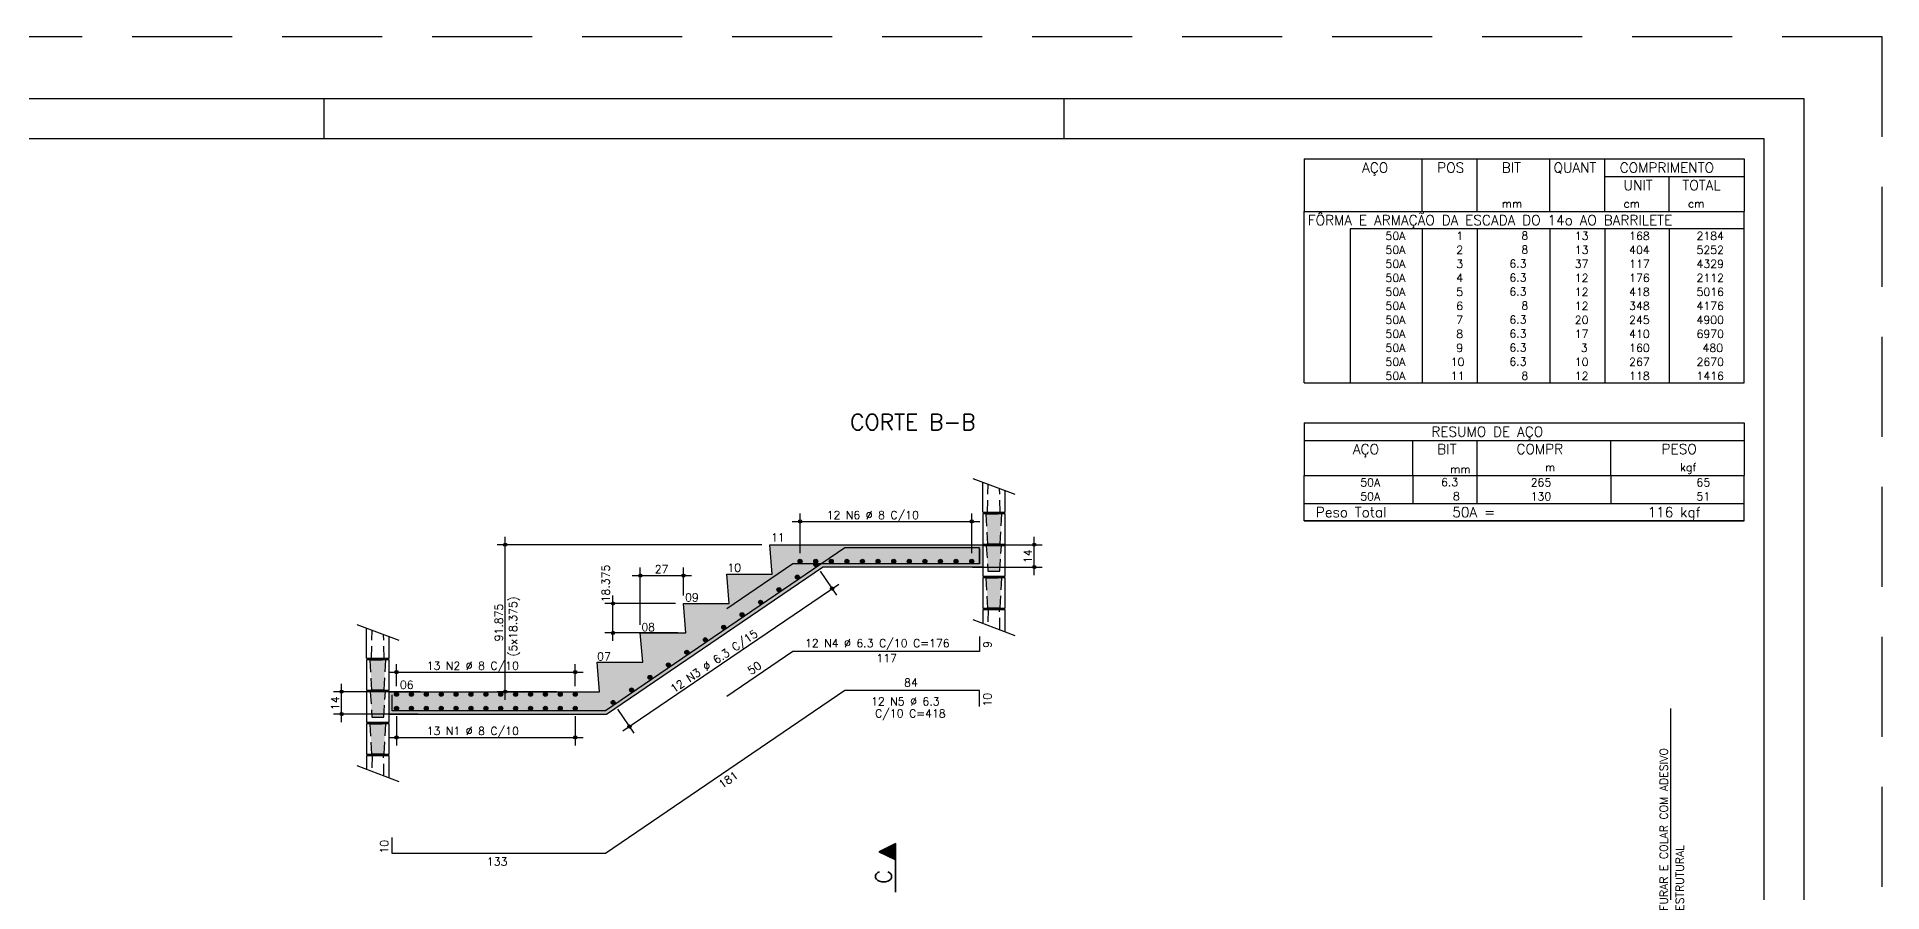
# Model space of a CAD drawing. Extents: x -2.3 to 85.7, y -1.5 to 60.9.
# Drawn here: x 39.58 to 85.7, y 39.57 to 60.95 of the extents above; entities that cross this region are included whole.
import ezdxf

# ---------------------------------------------------------------- set-up
doc = ezdxf.new("R2010")
doc.units = 0
doc.header["$MEASUREMENT"] = 0
doc.linetypes.add('ESTILO_TQS_0001', pattern=[0.45, 0.3, -0.15])
doc.linetypes.add('HIDDEN', pattern=[0.375, 0.25, -0.125])
doc.layers.get('0').update_dxf_attribs({"linetype": 'CONTINUOUS'})
doc.layers.get('Defpoints').update_dxf_attribs({"linetype": 'CONTINUOUS'})
for name, color, linetype in [('ARQ_FOLHA', 7, 'CONTINUOUS'), ('PENA_01', 1, 'CONTINUOUS'), ('PENA_02', 2, 'CONTINUOUS'), ('PENA_03', 3, 'CONTINUOUS'), ('PENA_04', 4, 'CONTINUOUS'), ('PENA_05', 5, 'CONTINUOUS'), ('PENA_10', 253, 'CONTINUOUS'), ('PENA_11', 252, 'CONTINUOUS')]:
    doc.layers.add(name, color=color, linetype=linetype)
doc.styles.get("Standard").update_dxf_attribs({"font": 'ROMANS.SHX'})

# ---------------------------------------------------------------- blocks, each defined once
blk = doc.blocks.new('FOLHA A1 - 841 X 594')
at = {"layer": 'ARQ_FOLHA', "color": 1}
for p, q in [((-370, 584), (-370, 594)), ((-185, 584), (-185, 594))]:
    blk.add_line(p, q, dxfattribs=at)
for points in [[(-841, 0), (0, 0), (0, 594), (-841, 594)], [(-816, 10), (-10, 10), (-10, 584), (-816, 584)]]:
    blk.add_lwpolyline(points, close=True, dxfattribs=at)
at = {"layer": 'Defpoints', "color": 8, "linetype": 'HIDDEN', "ltscale": 100}
blk.add_lwpolyline([(-860.5, 609.5), (-860.5, -15.5), (19.5, -15.5), (19.5, 609.5)], close=True, dxfattribs=at)
blk = doc.blocks.new('*U24')
blk.add_blockref('FOLHA A1 - 841 X 594', (0, 0))

msp = doc.modelspace()

# ---------------------------------------------------------------- linework, layer by layer
at = {"layer": 'PENA_01', "linetype": 'Continuous'}
for p, q in [((58.654, 48.04), (58.654, 49.036)), ((62.944, 48.04), (62.944, 49.036)), ((51.283, 44.38), (51.283, 48.455)), ((58.454, 48.836), (63.144, 48.836)), ((64.51, 47.495), (64.51, 48.455)), ((57.699, 48.255), (51.083, 48.255)), ((62.743, 48.255), (64.71, 48.255)), ((54.659, 46.25), (54.659, 47.683)), ((55.739, 46.985), (55.739, 47.683)), ((59.159, 47.593), (59.568, 46.993)), ((62.966, 47.695), (64.71, 47.695)), ((54.224, 43.598), (59.621, 47.271)), ((54.459, 47.483), (55.939, 47.483)), ((55.539, 46.785), (53.776, 46.785)), ((53.976, 45.85), (53.976, 46.985)), ((55.599, 46.05), (53.776, 46.05)), ((48.565, 44.715), (48.565, 45.269)), ((53.033, 44.715), (53.033, 45.269)), ((47.194, 43.82), (47.194, 44.78)), ((48.365, 45.069), (53.233, 45.069)), ((49.159, 44.58), (46.994, 44.58)), ((52.568, 44.58), (51.083, 44.58)), ((49.11, 44.02), (46.994, 44.02)), ((48.565, 43.965), (48.565, 43.238)), ((53.033, 43.965), (53.033, 43.238)), ((54.093, 44.145), (54.501, 43.545)), ((48.365, 43.438), (53.233, 43.438))]:
    msp.add_line(p, q, dxfattribs=at)
for points in [[(63.219, 49.07), (63.219, 49.82)], [(63.219, 49.07), (63.779, 49.07), (63.779, 49.609)], [(63.779, 49.03), (63.219, 49.03), (63.219, 48.27), (63.779, 48.27), (63.779, 49.03)], [(63.779, 48.23), (63.219, 48.23), (63.219, 47.47), (63.779, 47.47), (63.779, 48.23)], [(63.779, 47.43), (63.219, 47.43), (63.219, 46.67), (63.779, 46.67), (63.779, 47.43)], [(63.779, 46.081), (63.779, 46.63), (63.219, 46.63), (63.219, 46.291)], [(47.819, 45.42), (47.819, 46.17)], [(47.819, 45.42), (48.379, 45.42), (48.379, 45.959)], [(48.379, 45.38), (47.819, 45.38), (47.819, 44.62), (48.379, 44.62), (48.379, 45.38)], [(48.379, 44.58), (47.819, 44.58), (47.819, 43.82), (48.379, 43.82), (48.379, 44.58)], [(48.379, 43.78), (47.819, 43.78), (47.819, 43.02), (48.379, 43.02), (48.379, 43.78)], [(48.379, 42.431), (48.379, 42.98), (47.819, 42.98), (47.819, 42.641)]]:
    msp.add_lwpolyline(points, dxfattribs=at)
at = {"layer": 'PENA_02', "linetype": 'Continuous'}
for p, q in [((71.254, 57.9), (71.254, 56.587)), ((71.254, 57.9), (82.254, 57.9)), ((74.204, 56.587), (74.204, 57.9)), ((75.584, 56.587), (75.584, 57.9)), ((77.394, 56.587), (77.394, 57.9)), ((78.774, 56.587), (78.774, 57.9)), ((82.254, 57.9), (82.254, 56.587)), ((78.774, 57.462), (82.254, 57.462)), ((80.384, 56.587), (80.384, 57.462)), ((71.254, 56.587), (82.254, 56.587)), ((71.254, 56.15), (71.254, 56.587)), ((71.254, 56.587), (82.254, 56.587)), ((82.254, 56.15), (82.254, 56.587)), ((71.254, 55.8), (71.254, 56.15)), ((82.254, 56.15), (72.404, 56.15)), ((72.404, 56.15), (72.404, 55.8)), ((74.204, 56.15), (74.204, 55.8)), ((75.584, 56.15), (75.584, 55.8)), ((77.394, 56.15), (77.394, 55.8)), ((78.774, 56.15), (78.774, 55.8)), ((80.384, 56.15), (80.384, 55.8)), ((82.254, 55.8), (82.254, 56.15)), ((71.254, 55.45), (71.254, 55.8)), ((71.254, 55.1), (71.254, 55.45)), ((72.404, 55.8), (72.404, 55.45)), ((72.404, 55.45), (72.404, 55.1)), ((74.204, 55.8), (74.204, 55.45)), ((74.204, 55.45), (74.204, 55.1)), ((75.584, 55.8), (75.584, 55.45)), ((75.584, 55.45), (75.584, 55.1)), ((77.394, 55.8), (77.394, 55.45)), ((77.394, 55.45), (77.394, 55.1)), ((78.774, 55.8), (78.774, 55.45)), ((78.774, 55.45), (78.774, 55.1)), ((80.384, 55.8), (80.384, 55.45)), ((80.384, 55.45), (80.384, 55.1)), ((82.254, 55.45), (82.254, 55.8)), ((82.254, 55.1), (82.254, 55.45)), ((71.254, 54.75), (71.254, 55.1)), ((72.404, 55.1), (72.404, 54.75)), ((74.204, 55.1), (74.204, 54.75)), ((75.584, 55.1), (75.584, 54.75)), ((77.394, 55.1), (77.394, 54.75)), ((78.774, 55.1), (78.774, 54.75)), ((80.384, 55.1), (80.384, 54.75)), ((82.254, 54.75), (82.254, 55.1)), ((71.254, 54.4), (71.254, 54.75)), ((72.404, 54.75), (72.404, 54.4)), ((74.204, 54.75), (74.204, 54.4)), ((75.584, 54.75), (75.584, 54.4)), ((77.394, 54.75), (77.394, 54.4)), ((78.774, 54.75), (78.774, 54.4)), ((80.384, 54.75), (80.384, 54.4)), ((82.254, 54.4), (82.254, 54.75)), ((71.254, 54.05), (71.254, 54.4)), ((71.254, 53.7), (71.254, 54.05)), ((72.404, 54.4), (72.404, 54.05)), ((72.404, 54.05), (72.404, 53.7)), ((74.204, 54.4), (74.204, 54.05)), ((74.204, 54.05), (74.204, 53.7)), ((75.584, 54.4), (75.584, 54.05)), ((75.584, 54.05), (75.584, 53.7)), ((77.394, 54.4), (77.394, 54.05)), ((77.394, 54.05), (77.394, 53.7)), ((78.774, 54.4), (78.774, 54.05)), ((78.774, 54.05), (78.774, 53.7)), ((80.384, 54.4), (80.384, 54.05)), ((80.384, 54.05), (80.384, 53.7)), ((82.254, 54.05), (82.254, 54.4)), ((82.254, 53.7), (82.254, 54.05)), ((71.254, 53.35), (71.254, 53.7)), ((72.404, 53.7), (72.404, 53.35)), ((74.204, 53.7), (74.204, 53.35)), ((75.584, 53.7), (75.584, 53.35)), ((77.394, 53.7), (77.394, 53.35)), ((78.774, 53.7), (78.774, 53.35)), ((80.384, 53.7), (80.384, 53.35)), ((82.254, 53.35), (82.254, 53.7)), ((71.254, 53), (71.254, 53.35)), ((72.404, 53.35), (72.404, 53)), ((74.204, 53.35), (74.204, 53)), ((75.584, 53.35), (75.584, 53)), ((77.394, 53.35), (77.394, 53)), ((78.774, 53.35), (78.774, 53)), ((80.384, 53.35), (80.384, 53)), ((82.254, 53), (82.254, 53.35)), ((71.254, 52.65), (71.254, 53)), ((71.254, 52.3), (71.254, 52.65)), ((72.404, 53), (72.404, 52.65)), ((72.404, 52.65), (72.404, 52.3)), ((74.204, 53), (74.204, 52.65)), ((74.204, 52.65), (74.204, 52.3)), ((75.584, 53), (75.584, 52.65)), ((75.584, 52.65), (75.584, 52.3)), ((77.394, 53), (77.394, 52.65)), ((77.394, 52.65), (77.394, 52.3)), ((78.774, 53), (78.774, 52.65)), ((78.774, 52.65), (78.774, 52.3)), ((80.384, 53), (80.384, 52.65)), ((80.384, 52.65), (80.384, 52.3)), ((82.254, 52.65), (82.254, 53)), ((82.254, 52.3), (82.254, 52.65)), ((71.254, 52.3), (82.254, 52.3)), ((71.254, 51.3), (71.254, 49.988)), ((71.254, 51.3), (82.254, 51.3)), ((82.254, 51.3), (82.254, 49.988)), ((71.254, 50.863), (82.254, 50.863)), ((73.974, 49.988), (73.974, 50.863)), ((75.584, 49.988), (75.584, 50.863)), ((78.919, 49.988), (78.919, 50.863)), ((62.975, 49.911), (64.022, 49.517)), ((71.254, 49.988), (82.254, 49.988)), ((71.254, 49.638), (71.254, 49.988)), ((73.974, 49.988), (73.974, 49.638)), ((75.584, 49.638), (75.584, 49.988)), ((78.919, 49.988), (78.919, 49.638)), ((82.254, 49.638), (82.254, 49.988)), ((71.254, 49.288), (71.254, 49.638)), ((73.974, 49.638), (73.974, 49.288)), ((75.584, 49.288), (75.584, 49.638)), ((78.919, 49.638), (78.919, 49.288)), ((82.254, 49.288), (82.254, 49.638)), ((71.254, 49.288), (82.254, 49.288)), ((71.254, 48.85), (71.254, 49.288)), ((71.254, 49.288), (82.254, 49.288)), ((82.254, 48.85), (82.254, 49.288)), ((82.254, 48.85), (71.254, 48.85)), ((71.254, 48.85), (82.254, 48.85)), ((47.575, 46.261), (48.622, 45.867)), ((62.975, 46.383), (64.022, 45.989)), ((47.575, 42.733), (48.622, 42.339))]:
    msp.add_line(p, q, dxfattribs=at)
at = {"layer": 'PENA_02', "linetype": 'ESTILO_TQS_0001'}
for points in [[(63.339, 49.07), (63.357, 49.768)], [(63.339, 49.07), (63.659, 49.07), (63.643, 49.66)], [(63.649, 48.27), (63.349, 48.27), (63.309, 49.03), (63.689, 49.03), (63.649, 48.27)], [(63.349, 47.59), (63.649, 47.59), (63.689, 48.23), (63.309, 48.23), (63.349, 47.59)], [(63.649, 46.67), (63.349, 46.67), (63.309, 47.43), (63.689, 47.43), (63.649, 46.67)], [(63.652, 46.128), (63.639, 46.63), (63.359, 46.63), (63.348, 46.243)], [(47.939, 45.42), (47.957, 46.118)], [(47.939, 45.42), (48.259, 45.42), (48.243, 46.01)], [(48.249, 44.62), (47.949, 44.62), (47.909, 45.38), (48.289, 45.38), (48.249, 44.62)], [(47.949, 43.94), (48.249, 43.94), (48.289, 44.58), (47.909, 44.58), (47.949, 43.94)], [(48.249, 43.02), (47.949, 43.02), (47.909, 43.78), (48.289, 43.78), (48.249, 43.02)], [(48.252, 42.478), (48.239, 42.98), (47.959, 42.98), (47.948, 42.593)]]:
    msp.add_lwpolyline(points, dxfattribs=at)
at = {"layer": 'PENA_02', "linetype": 'Continuous'}
for centre, radius in [((58.654, 48.836), 0.0416), ((58.654, 48.836), 0.0208), ((62.944, 48.836), 0.0416), ((62.944, 48.836), 0.0208), ((51.283, 48.255), 0.04), ((51.283, 48.255), 0.02), ((64.51, 48.255), 0.04), ((64.51, 48.255), 0.02), ((54.659, 47.483), 0.04), ((55.739, 47.483), 0.04), ((64.51, 47.695), 0.04), ((64.51, 47.695), 0.02), ((54.659, 47.483), 0.02), ((55.739, 47.483), 0.02), ((59.456, 47.158), 0.0416), ((59.456, 47.158), 0.0208), ((53.976, 46.785), 0.04), ((53.976, 46.785), 0.02), ((53.976, 46.05), 0.04), ((53.976, 46.05), 0.02), ((48.565, 45.069), 0.0416), ((48.565, 45.069), 0.0208), ((53.033, 45.069), 0.0416), ((53.033, 45.069), 0.0208), ((47.194, 44.58), 0.04), ((47.194, 44.58), 0.02), ((51.283, 44.58), 0.04), ((51.283, 44.58), 0.02), ((47.194, 44.02), 0.04), ((47.194, 44.02), 0.02), ((48.565, 43.438), 0.0416), ((48.565, 43.438), 0.0208), ((53.033, 43.438), 0.0416), ((53.033, 43.438), 0.0208), ((54.389, 43.71), 0.0416), ((54.389, 43.71), 0.0208)]:
    msp.add_circle(centre, radius, dxfattribs=at)
at = {"layer": 'PENA_03', "linetype": 'Continuous'}
for p, q in [((57.959, 47.52), (57.899, 48.255)), ((57.899, 48.255), (63.219, 48.255)), ((57.899, 48.255), (57.899, 48.255)), ((62.543, 48.255), (62.543, 48.255)), ((63.219, 48.27), (63.219, 47.695)), ((53.811, 44.02), (59.211, 47.695)), ((56.879, 46.785), (56.819, 47.52)), ((56.819, 47.52), (57.959, 47.52)), ((58.654, 47.84), (58.654, 47.84)), ((59.047, 47.759), (59.047, 47.759)), ((63.219, 47.695), (59.211, 47.695)), ((62.766, 47.695), (62.766, 47.695)), ((62.944, 47.84), (62.944, 47.84)), ((55.799, 46.05), (55.739, 46.785)), ((55.739, 46.785), (56.879, 46.785)), ((55.739, 46.785), (55.739, 46.785)), ((55.739, 46.785), (55.739, 46.785)), ((54.719, 45.315), (54.659, 46.05)), ((54.659, 46.05), (55.799, 46.05)), ((54.659, 46.05), (54.659, 46.05)), ((55.799, 46.05), (55.799, 46.05)), ((53.639, 44.58), (53.579, 45.315)), ((53.579, 45.315), (54.719, 45.315)), ((48.379, 44.58), (53.639, 44.58)), ((48.379, 44.02), (48.379, 44.58)), ((48.565, 44.515), (48.565, 44.515)), ((49.359, 44.58), (49.359, 44.58)), ((52.768, 44.58), (52.768, 44.58)), ((53.033, 44.515), (53.033, 44.515)), ((53.98, 44.311), (53.98, 44.311)), ((48.379, 44.02), (53.811, 44.02)), ((48.565, 44.165), (48.565, 44.165)), ((49.31, 44.02), (49.31, 44.02)), ((53.033, 44.165), (53.033, 44.165))]:
    msp.add_line(p, q, dxfattribs=at)
for points in [[(80.412, 44.157), (80.412, 38.831), (79.86, 38.251), (80.007, 38.453), (79.86, 38.251), (80.054, 38.408)], [(61.04, 40.785), (60.631, 40.58), (61.04, 40.376), (61.04, 40.785)]]:
    msp.add_lwpolyline(points, dxfattribs=at)
for centre in [(58.654, 47.84), (59.044, 47.84), (59.047, 47.759), (59.434, 47.84), (59.824, 47.84), (60.214, 47.84), (60.604, 47.84), (60.994, 47.84), (61.384, 47.84), (61.774, 47.84), (62.164, 47.84), (62.554, 47.84), (62.944, 47.84), (58.126, 47.132), (58.586, 47.445), (57.665, 46.818), (56.744, 46.192), (57.204, 46.505), (56.283, 45.878), (55.362, 45.251), (55.823, 45.565), (54.901, 44.938), (48.565, 44.515), (48.937, 44.515), (49.309, 44.515), (49.682, 44.515), (50.054, 44.515), (50.426, 44.515), (50.799, 44.515), (51.171, 44.515), (51.543, 44.515), (51.916, 44.515), (52.288, 44.515), (52.66, 44.515), (53.033, 44.515), (53.98, 44.311), (54.441, 44.624), (48.565, 44.165), (48.937, 44.165), (49.309, 44.165), (49.682, 44.165), (50.054, 44.165), (50.426, 44.165), (50.799, 44.165), (51.171, 44.165), (51.543, 44.165), (51.916, 44.165), (52.288, 44.165), (52.66, 44.165), (53.033, 44.165)]:
    msp.add_circle(centre, 0.05, dxfattribs=at)
for points in [[(58.704, 47.84), (58.629, 47.884), (58.607, 47.857)], [(58.704, 47.84), (58.607, 47.857), (58.607, 47.823)], [(58.704, 47.84), (58.607, 47.823), (58.629, 47.797)], [(58.704, 47.84), (58.662, 47.89), (58.629, 47.884)], [(58.704, 47.84), (58.629, 47.797), (58.662, 47.791)], [(58.704, 47.84), (58.692, 47.872), (58.662, 47.89)], [(58.704, 47.84), (58.662, 47.791), (58.692, 47.808)], [(58.704, 47.84), (58.692, 47.808), (58.704, 47.84)], [(59.094, 47.84), (59.019, 47.884), (58.997, 47.857)], [(59.094, 47.84), (58.997, 47.857), (58.997, 47.823)], [(59.094, 47.84), (58.997, 47.823), (59.019, 47.797)], [(59.097, 47.759), (59.022, 47.802), (59, 47.776)], [(59.097, 47.759), (59, 47.776), (59, 47.742)], [(59.097, 47.759), (59, 47.742), (59.022, 47.716)], [(59.094, 47.84), (59.052, 47.89), (59.019, 47.884)], [(59.094, 47.84), (59.019, 47.797), (59.052, 47.791)], [(59.097, 47.759), (59.055, 47.808), (59.022, 47.802)], [(59.097, 47.759), (59.022, 47.716), (59.055, 47.71)], [(59.094, 47.84), (59.082, 47.872), (59.052, 47.89)], [(59.094, 47.84), (59.052, 47.791), (59.082, 47.808)], [(59.097, 47.759), (59.085, 47.791), (59.055, 47.808)], [(59.097, 47.759), (59.055, 47.71), (59.085, 47.727)], [(59.094, 47.84), (59.082, 47.808), (59.094, 47.84)], [(59.097, 47.759), (59.085, 47.727), (59.097, 47.759)], [(59.484, 47.84), (59.409, 47.884), (59.387, 47.857)], [(59.484, 47.84), (59.387, 47.857), (59.387, 47.823)], [(59.484, 47.84), (59.387, 47.823), (59.409, 47.797)], [(59.484, 47.84), (59.442, 47.89), (59.409, 47.884)], [(59.484, 47.84), (59.409, 47.797), (59.442, 47.791)], [(59.484, 47.84), (59.472, 47.872), (59.442, 47.89)], [(59.484, 47.84), (59.442, 47.791), (59.472, 47.808)], [(59.484, 47.84), (59.472, 47.808), (59.484, 47.84)], [(59.874, 47.84), (59.799, 47.884), (59.777, 47.857)], [(59.874, 47.84), (59.777, 47.857), (59.777, 47.823)], [(59.874, 47.84), (59.777, 47.823), (59.799, 47.797)], [(59.874, 47.84), (59.832, 47.89), (59.799, 47.884)], [(59.874, 47.84), (59.799, 47.797), (59.832, 47.791)], [(59.874, 47.84), (59.862, 47.872), (59.832, 47.89)], [(59.874, 47.84), (59.832, 47.791), (59.862, 47.808)], [(59.874, 47.84), (59.862, 47.808), (59.874, 47.84)], [(60.264, 47.84), (60.189, 47.884), (60.167, 47.857)], [(60.264, 47.84), (60.167, 47.857), (60.167, 47.823)], [(60.264, 47.84), (60.167, 47.823), (60.189, 47.797)], [(60.264, 47.84), (60.222, 47.89), (60.189, 47.884)], [(60.264, 47.84), (60.189, 47.797), (60.222, 47.791)], [(60.264, 47.84), (60.252, 47.872), (60.222, 47.89)], [(60.264, 47.84), (60.222, 47.791), (60.252, 47.808)], [(60.264, 47.84), (60.252, 47.808), (60.264, 47.84)], [(60.654, 47.84), (60.579, 47.884), (60.557, 47.857)], [(60.654, 47.84), (60.557, 47.857), (60.557, 47.823)], [(60.654, 47.84), (60.557, 47.823), (60.579, 47.797)], [(60.654, 47.84), (60.612, 47.89), (60.579, 47.884)], [(60.654, 47.84), (60.579, 47.797), (60.612, 47.791)], [(60.654, 47.84), (60.642, 47.872), (60.612, 47.89)], [(60.654, 47.84), (60.612, 47.791), (60.642, 47.808)], [(60.654, 47.84), (60.642, 47.808), (60.654, 47.84)], [(61.044, 47.84), (60.969, 47.884), (60.947, 47.857)], [(61.044, 47.84), (60.947, 47.857), (60.947, 47.823)], [(61.044, 47.84), (60.947, 47.823), (60.969, 47.797)], [(61.044, 47.84), (61.002, 47.89), (60.969, 47.884)], [(61.044, 47.84), (60.969, 47.797), (61.002, 47.791)], [(61.044, 47.84), (61.032, 47.872), (61.002, 47.89)], [(61.044, 47.84), (61.002, 47.791), (61.032, 47.808)], [(61.044, 47.84), (61.032, 47.808), (61.044, 47.84)], [(61.434, 47.84), (61.359, 47.884), (61.337, 47.857)], [(61.434, 47.84), (61.337, 47.857), (61.337, 47.823)], [(61.434, 47.84), (61.337, 47.823), (61.359, 47.797)], [(61.434, 47.84), (61.392, 47.89), (61.359, 47.884)], [(61.434, 47.84), (61.359, 47.797), (61.392, 47.791)], [(61.434, 47.84), (61.422, 47.872), (61.392, 47.89)], [(61.434, 47.84), (61.392, 47.791), (61.422, 47.808)], [(61.434, 47.84), (61.422, 47.808), (61.434, 47.84)], [(61.824, 47.84), (61.749, 47.884), (61.727, 47.857)], [(61.824, 47.84), (61.727, 47.857), (61.727, 47.823)], [(61.824, 47.84), (61.727, 47.823), (61.749, 47.797)], [(61.824, 47.84), (61.782, 47.89), (61.749, 47.884)], [(61.824, 47.84), (61.749, 47.797), (61.782, 47.791)], [(61.824, 47.84), (61.812, 47.872), (61.782, 47.89)], [(61.824, 47.84), (61.782, 47.791), (61.812, 47.808)], [(61.824, 47.84), (61.812, 47.808), (61.824, 47.84)], [(62.214, 47.84), (62.139, 47.884), (62.117, 47.857)], [(62.214, 47.84), (62.117, 47.857), (62.117, 47.823)], [(62.214, 47.84), (62.117, 47.823), (62.139, 47.797)], [(62.214, 47.84), (62.172, 47.89), (62.139, 47.884)], [(62.214, 47.84), (62.139, 47.797), (62.172, 47.791)], [(62.214, 47.84), (62.202, 47.872), (62.172, 47.89)], [(62.214, 47.84), (62.172, 47.791), (62.202, 47.808)], [(62.214, 47.84), (62.202, 47.808), (62.214, 47.84)], [(62.604, 47.84), (62.529, 47.884), (62.507, 47.857)], [(62.604, 47.84), (62.507, 47.857), (62.507, 47.823)], [(62.604, 47.84), (62.507, 47.823), (62.529, 47.797)], [(62.604, 47.84), (62.562, 47.89), (62.529, 47.884)], [(62.604, 47.84), (62.529, 47.797), (62.562, 47.791)], [(62.604, 47.84), (62.592, 47.872), (62.562, 47.89)], [(62.604, 47.84), (62.562, 47.791), (62.592, 47.808)], [(62.604, 47.84), (62.592, 47.808), (62.604, 47.84)], [(62.994, 47.84), (62.919, 47.884), (62.897, 47.857)], [(62.994, 47.84), (62.897, 47.857), (62.897, 47.823)], [(62.994, 47.84), (62.897, 47.823), (62.919, 47.797)], [(62.994, 47.84), (62.952, 47.89), (62.919, 47.884)], [(62.994, 47.84), (62.919, 47.797), (62.952, 47.791)], [(62.994, 47.84), (62.982, 47.872), (62.952, 47.89)], [(62.994, 47.84), (62.952, 47.791), (62.982, 47.808)], [(62.994, 47.84), (62.982, 47.808), (62.994, 47.84)], [(58.176, 47.132), (58.101, 47.175), (58.079, 47.149)], [(58.176, 47.132), (58.079, 47.149), (58.079, 47.115)], [(58.176, 47.132), (58.079, 47.115), (58.101, 47.089)], [(58.176, 47.132), (58.134, 47.181), (58.101, 47.175)], [(58.176, 47.132), (58.101, 47.089), (58.134, 47.083)], [(58.176, 47.132), (58.164, 47.164), (58.134, 47.181)], [(58.176, 47.132), (58.134, 47.083), (58.164, 47.1)], [(58.176, 47.132), (58.164, 47.1), (58.176, 47.132)], [(58.636, 47.445), (58.561, 47.489), (58.539, 47.462)], [(58.636, 47.445), (58.539, 47.462), (58.539, 47.428)], [(58.636, 47.445), (58.539, 47.428), (58.561, 47.402)], [(58.636, 47.445), (58.595, 47.495), (58.561, 47.489)], [(58.636, 47.445), (58.561, 47.402), (58.595, 47.396)], [(58.636, 47.445), (58.625, 47.478), (58.595, 47.495)], [(58.636, 47.445), (58.595, 47.396), (58.625, 47.413)], [(58.636, 47.445), (58.625, 47.413), (58.636, 47.445)], [(57.715, 46.818), (57.64, 46.862), (57.618, 46.836)], [(57.715, 46.818), (57.618, 46.836), (57.618, 46.801)], [(57.715, 46.818), (57.618, 46.801), (57.64, 46.775)], [(57.715, 46.818), (57.674, 46.868), (57.64, 46.862)], [(57.715, 46.818), (57.64, 46.775), (57.674, 46.769)], [(57.715, 46.818), (57.703, 46.851), (57.674, 46.868)], [(57.715, 46.818), (57.674, 46.769), (57.703, 46.786)], [(57.715, 46.818), (57.703, 46.786), (57.715, 46.818)], [(56.794, 46.192), (56.719, 46.235), (56.697, 46.209)], [(56.794, 46.192), (56.697, 46.209), (56.697, 46.174)], [(56.794, 46.192), (56.697, 46.174), (56.719, 46.148)], [(56.794, 46.192), (56.753, 46.241), (56.719, 46.235)], [(56.794, 46.192), (56.719, 46.148), (56.753, 46.142)], [(56.794, 46.192), (56.782, 46.224), (56.753, 46.241)], [(56.794, 46.192), (56.753, 46.142), (56.782, 46.159)], [(56.794, 46.192), (56.782, 46.159), (56.794, 46.192)], [(57.254, 46.505), (57.179, 46.548), (57.157, 46.522)], [(57.254, 46.505), (57.157, 46.522), (57.157, 46.488)], [(57.254, 46.505), (57.157, 46.488), (57.179, 46.462)], [(57.254, 46.505), (57.213, 46.554), (57.179, 46.548)], [(57.254, 46.505), (57.179, 46.462), (57.213, 46.456)], [(57.254, 46.505), (57.243, 46.537), (57.213, 46.554)], [(57.254, 46.505), (57.213, 46.456), (57.243, 46.473)], [(57.254, 46.505), (57.243, 46.473), (57.254, 46.505)], [(56.333, 45.878), (56.258, 45.921), (56.236, 45.895)], [(56.333, 45.878), (56.236, 45.895), (56.236, 45.861)], [(56.333, 45.878), (56.236, 45.861), (56.258, 45.835)], [(56.333, 45.878), (56.292, 45.927), (56.258, 45.921)], [(56.333, 45.878), (56.258, 45.835), (56.292, 45.829)], [(56.333, 45.878), (56.322, 45.91), (56.292, 45.927)], [(56.333, 45.878), (56.292, 45.829), (56.322, 45.846)], [(56.333, 45.878), (56.322, 45.846), (56.333, 45.878)], [(55.412, 45.251), (55.337, 45.294), (55.315, 45.268)], [(55.412, 45.251), (55.315, 45.268), (55.315, 45.234)], [(55.412, 45.251), (55.315, 45.234), (55.337, 45.208)], [(55.412, 45.251), (55.371, 45.3), (55.337, 45.294)], [(55.412, 45.251), (55.337, 45.208), (55.371, 45.202)], [(55.412, 45.251), (55.4, 45.283), (55.371, 45.3)], [(55.412, 45.251), (55.371, 45.202), (55.4, 45.219)], [(55.412, 45.251), (55.4, 45.219), (55.412, 45.251)], [(55.873, 45.565), (55.798, 45.608), (55.776, 45.582)], [(55.873, 45.565), (55.776, 45.582), (55.776, 45.548)], [(55.873, 45.565), (55.776, 45.548), (55.798, 45.521)], [(55.873, 45.565), (55.831, 45.614), (55.798, 45.608)], [(55.873, 45.565), (55.798, 45.521), (55.831, 45.515)], [(55.873, 45.565), (55.861, 45.597), (55.831, 45.614)], [(55.873, 45.565), (55.831, 45.515), (55.861, 45.532)], [(55.873, 45.565), (55.861, 45.532), (55.873, 45.565)], [(54.951, 44.938), (54.876, 44.981), (54.854, 44.955)], [(54.951, 44.938), (54.854, 44.955), (54.854, 44.921)], [(54.951, 44.938), (54.854, 44.921), (54.876, 44.894)], [(54.951, 44.938), (54.91, 44.987), (54.876, 44.981)], [(54.951, 44.938), (54.876, 44.894), (54.91, 44.888)], [(54.951, 44.938), (54.94, 44.97), (54.91, 44.987)], [(54.951, 44.938), (54.91, 44.888), (54.94, 44.906)], [(54.951, 44.938), (54.94, 44.906), (54.951, 44.938)], [(48.615, 44.515), (48.54, 44.559), (48.518, 44.532)], [(48.615, 44.515), (48.518, 44.532), (48.518, 44.498)], [(48.615, 44.515), (48.518, 44.498), (48.54, 44.472)], [(48.615, 44.515), (48.574, 44.565), (48.54, 44.559)], [(48.615, 44.515), (48.54, 44.472), (48.574, 44.466)], [(48.615, 44.515), (48.603, 44.547), (48.574, 44.565)], [(48.615, 44.515), (48.574, 44.466), (48.603, 44.483)], [(48.615, 44.515), (48.603, 44.483), (48.615, 44.515)], [(48.987, 44.515), (48.912, 44.559), (48.89, 44.532)], [(48.987, 44.515), (48.89, 44.532), (48.89, 44.498)], [(48.987, 44.515), (48.89, 44.498), (48.912, 44.472)], [(48.987, 44.515), (48.946, 44.565), (48.912, 44.559)], [(48.987, 44.515), (48.912, 44.472), (48.946, 44.466)], [(48.987, 44.515), (48.975, 44.547), (48.946, 44.565)], [(48.987, 44.515), (48.946, 44.466), (48.975, 44.483)], [(48.987, 44.515), (48.975, 44.483), (48.987, 44.515)], [(49.359, 44.515), (49.284, 44.559), (49.262, 44.532)], [(49.359, 44.515), (49.262, 44.532), (49.262, 44.498)], [(49.359, 44.515), (49.262, 44.498), (49.284, 44.472)], [(49.359, 44.515), (49.318, 44.565), (49.284, 44.559)], [(49.359, 44.515), (49.284, 44.472), (49.318, 44.466)], [(49.359, 44.515), (49.348, 44.547), (49.318, 44.565)], [(49.359, 44.515), (49.318, 44.466), (49.348, 44.483)], [(49.359, 44.515), (49.348, 44.483), (49.359, 44.515)], [(49.732, 44.515), (49.657, 44.559), (49.635, 44.532)], [(49.732, 44.515), (49.635, 44.532), (49.635, 44.498)], [(49.732, 44.515), (49.635, 44.498), (49.657, 44.472)], [(49.732, 44.515), (49.69, 44.565), (49.657, 44.559)], [(49.732, 44.515), (49.657, 44.472), (49.69, 44.466)], [(49.732, 44.515), (49.72, 44.547), (49.69, 44.565)], [(49.732, 44.515), (49.69, 44.466), (49.72, 44.483)], [(49.732, 44.515), (49.72, 44.483), (49.732, 44.515)], [(50.104, 44.515), (50.029, 44.559), (50.007, 44.532)], [(50.104, 44.515), (50.007, 44.532), (50.007, 44.498)], [(50.104, 44.515), (50.007, 44.498), (50.029, 44.472)], [(50.104, 44.515), (50.063, 44.565), (50.029, 44.559)], [(50.104, 44.515), (50.029, 44.472), (50.063, 44.466)], [(50.104, 44.515), (50.092, 44.547), (50.063, 44.565)], [(50.104, 44.515), (50.063, 44.466), (50.092, 44.483)], [(50.104, 44.515), (50.092, 44.483), (50.104, 44.515)], [(50.476, 44.515), (50.401, 44.559), (50.379, 44.532)], [(50.476, 44.515), (50.379, 44.532), (50.379, 44.498)], [(50.476, 44.515), (50.379, 44.498), (50.401, 44.472)], [(50.476, 44.515), (50.435, 44.565), (50.401, 44.559)], [(50.476, 44.515), (50.401, 44.472), (50.435, 44.466)], [(50.476, 44.515), (50.465, 44.547), (50.435, 44.565)], [(50.476, 44.515), (50.435, 44.466), (50.465, 44.483)], [(50.476, 44.515), (50.465, 44.483), (50.476, 44.515)], [(50.849, 44.515), (50.774, 44.559), (50.752, 44.532)], [(50.849, 44.515), (50.752, 44.532), (50.752, 44.498)], [(50.849, 44.515), (50.752, 44.498), (50.774, 44.472)], [(50.849, 44.515), (50.807, 44.565), (50.774, 44.559)], [(50.849, 44.515), (50.774, 44.472), (50.807, 44.466)], [(50.849, 44.515), (50.837, 44.547), (50.807, 44.565)], [(50.849, 44.515), (50.807, 44.466), (50.837, 44.483)], [(50.849, 44.515), (50.837, 44.483), (50.849, 44.515)], [(51.221, 44.515), (51.146, 44.559), (51.124, 44.532)], [(51.221, 44.515), (51.124, 44.532), (51.124, 44.498)], [(51.221, 44.515), (51.124, 44.498), (51.146, 44.472)], [(51.221, 44.515), (51.18, 44.565), (51.146, 44.559)], [(51.221, 44.515), (51.146, 44.472), (51.18, 44.466)], [(51.221, 44.515), (51.209, 44.547), (51.18, 44.565)], [(51.221, 44.515), (51.18, 44.466), (51.209, 44.483)], [(51.221, 44.515), (51.209, 44.483), (51.221, 44.515)], [(51.593, 44.515), (51.518, 44.559), (51.496, 44.532)], [(51.593, 44.515), (51.496, 44.532), (51.496, 44.498)], [(51.593, 44.515), (51.496, 44.498), (51.518, 44.472)], [(51.593, 44.515), (51.552, 44.565), (51.518, 44.559)], [(51.593, 44.515), (51.518, 44.472), (51.552, 44.466)], [(51.593, 44.515), (51.582, 44.547), (51.552, 44.565)], [(51.593, 44.515), (51.552, 44.466), (51.582, 44.483)], [(51.593, 44.515), (51.582, 44.483), (51.593, 44.515)], [(51.966, 44.515), (51.891, 44.559), (51.869, 44.532)], [(51.966, 44.515), (51.869, 44.532), (51.869, 44.498)], [(51.966, 44.515), (51.869, 44.498), (51.891, 44.472)], [(51.966, 44.515), (51.924, 44.565), (51.891, 44.559)], [(51.966, 44.515), (51.891, 44.472), (51.924, 44.466)], [(51.966, 44.515), (51.954, 44.547), (51.924, 44.565)], [(51.966, 44.515), (51.924, 44.466), (51.954, 44.483)], [(51.966, 44.515), (51.954, 44.483), (51.966, 44.515)], [(52.338, 44.515), (52.263, 44.559), (52.241, 44.532)], [(52.338, 44.515), (52.241, 44.532), (52.241, 44.498)], [(52.338, 44.515), (52.241, 44.498), (52.263, 44.472)], [(52.338, 44.515), (52.297, 44.565), (52.263, 44.559)], [(52.338, 44.515), (52.263, 44.472), (52.297, 44.466)], [(52.338, 44.515), (52.326, 44.547), (52.297, 44.565)], [(52.338, 44.515), (52.297, 44.466), (52.326, 44.483)], [(52.338, 44.515), (52.326, 44.483), (52.338, 44.515)], [(52.71, 44.515), (52.635, 44.559), (52.613, 44.532)], [(52.71, 44.515), (52.613, 44.532), (52.613, 44.498)], [(52.71, 44.515), (52.613, 44.498), (52.635, 44.472)], [(52.71, 44.515), (52.669, 44.565), (52.635, 44.559)], [(52.71, 44.515), (52.635, 44.472), (52.669, 44.466)], [(52.71, 44.515), (52.699, 44.547), (52.669, 44.565)], [(52.71, 44.515), (52.669, 44.466), (52.699, 44.483)], [(52.71, 44.515), (52.699, 44.483), (52.71, 44.515)], [(53.083, 44.515), (53.008, 44.559), (52.986, 44.532)], [(53.083, 44.515), (52.986, 44.532), (52.986, 44.498)], [(53.083, 44.515), (52.986, 44.498), (53.008, 44.472)], [(53.083, 44.515), (53.041, 44.565), (53.008, 44.559)], [(53.083, 44.515), (53.008, 44.472), (53.041, 44.466)], [(53.083, 44.515), (53.071, 44.547), (53.041, 44.565)], [(53.083, 44.515), (53.041, 44.466), (53.071, 44.483)], [(53.083, 44.515), (53.071, 44.483), (53.083, 44.515)], [(54.03, 44.311), (53.955, 44.354), (53.933, 44.328)], [(54.03, 44.311), (53.933, 44.328), (53.933, 44.294)], [(54.03, 44.311), (53.933, 44.294), (53.955, 44.267)], [(54.03, 44.311), (53.989, 44.36), (53.955, 44.354)], [(54.03, 44.311), (53.955, 44.267), (53.989, 44.262)], [(54.03, 44.311), (54.019, 44.343), (53.989, 44.36)], [(54.03, 44.311), (53.989, 44.262), (54.019, 44.279)], [(54.03, 44.311), (54.019, 44.279), (54.03, 44.311)], [(54.491, 44.624), (54.416, 44.668), (54.394, 44.641)], [(54.491, 44.624), (54.394, 44.641), (54.394, 44.607)], [(54.491, 44.624), (54.394, 44.607), (54.416, 44.581)], [(54.491, 44.624), (54.45, 44.673), (54.416, 44.668)], [(54.491, 44.624), (54.416, 44.581), (54.45, 44.575)], [(54.491, 44.624), (54.479, 44.656), (54.45, 44.673)], [(54.491, 44.624), (54.45, 44.575), (54.479, 44.592)], [(54.491, 44.624), (54.479, 44.592), (54.491, 44.624)], [(48.615, 44.165), (48.54, 44.209), (48.518, 44.182)], [(48.615, 44.165), (48.518, 44.182), (48.518, 44.148)], [(48.615, 44.165), (48.518, 44.148), (48.54, 44.122)], [(48.615, 44.165), (48.574, 44.215), (48.54, 44.209)], [(48.615, 44.165), (48.54, 44.122), (48.574, 44.116)], [(48.615, 44.165), (48.603, 44.197), (48.574, 44.215)], [(48.615, 44.165), (48.574, 44.116), (48.603, 44.133)], [(48.615, 44.165), (48.603, 44.133), (48.615, 44.165)], [(48.987, 44.165), (48.912, 44.209), (48.89, 44.182)], [(48.987, 44.165), (48.89, 44.182), (48.89, 44.148)], [(48.987, 44.165), (48.89, 44.148), (48.912, 44.122)], [(48.987, 44.165), (48.946, 44.215), (48.912, 44.209)], [(48.987, 44.165), (48.912, 44.122), (48.946, 44.116)], [(48.987, 44.165), (48.975, 44.197), (48.946, 44.215)], [(48.987, 44.165), (48.946, 44.116), (48.975, 44.133)], [(48.987, 44.165), (48.975, 44.133), (48.987, 44.165)], [(49.359, 44.165), (49.284, 44.209), (49.262, 44.182)], [(49.359, 44.165), (49.262, 44.182), (49.262, 44.148)], [(49.359, 44.165), (49.262, 44.148), (49.284, 44.122)], [(49.359, 44.165), (49.318, 44.215), (49.284, 44.209)], [(49.359, 44.165), (49.284, 44.122), (49.318, 44.116)], [(49.359, 44.165), (49.348, 44.197), (49.318, 44.215)], [(49.359, 44.165), (49.318, 44.116), (49.348, 44.133)], [(49.359, 44.165), (49.348, 44.133), (49.359, 44.165)], [(49.732, 44.165), (49.657, 44.209), (49.635, 44.182)], [(49.732, 44.165), (49.635, 44.182), (49.635, 44.148)], [(49.732, 44.165), (49.635, 44.148), (49.657, 44.122)], [(49.732, 44.165), (49.69, 44.215), (49.657, 44.209)], [(49.732, 44.165), (49.657, 44.122), (49.69, 44.116)], [(49.732, 44.165), (49.72, 44.197), (49.69, 44.215)], [(49.732, 44.165), (49.69, 44.116), (49.72, 44.133)], [(49.732, 44.165), (49.72, 44.133), (49.732, 44.165)], [(50.104, 44.165), (50.029, 44.209), (50.007, 44.182)], [(50.104, 44.165), (50.007, 44.182), (50.007, 44.148)], [(50.104, 44.165), (50.007, 44.148), (50.029, 44.122)], [(50.104, 44.165), (50.063, 44.215), (50.029, 44.209)], [(50.104, 44.165), (50.029, 44.122), (50.063, 44.116)], [(50.104, 44.165), (50.092, 44.197), (50.063, 44.215)], [(50.104, 44.165), (50.063, 44.116), (50.092, 44.133)], [(50.104, 44.165), (50.092, 44.133), (50.104, 44.165)], [(50.476, 44.165), (50.401, 44.209), (50.379, 44.182)], [(50.476, 44.165), (50.379, 44.182), (50.379, 44.148)], [(50.476, 44.165), (50.379, 44.148), (50.401, 44.122)], [(50.476, 44.165), (50.435, 44.215), (50.401, 44.209)], [(50.476, 44.165), (50.401, 44.122), (50.435, 44.116)], [(50.476, 44.165), (50.465, 44.197), (50.435, 44.215)], [(50.476, 44.165), (50.435, 44.116), (50.465, 44.133)], [(50.476, 44.165), (50.465, 44.133), (50.476, 44.165)], [(50.849, 44.165), (50.774, 44.209), (50.752, 44.182)], [(50.849, 44.165), (50.752, 44.182), (50.752, 44.148)], [(50.849, 44.165), (50.752, 44.148), (50.774, 44.122)], [(50.849, 44.165), (50.807, 44.215), (50.774, 44.209)], [(50.849, 44.165), (50.774, 44.122), (50.807, 44.116)], [(50.849, 44.165), (50.837, 44.197), (50.807, 44.215)], [(50.849, 44.165), (50.807, 44.116), (50.837, 44.133)], [(50.849, 44.165), (50.837, 44.133), (50.849, 44.165)], [(51.221, 44.165), (51.146, 44.209), (51.124, 44.182)], [(51.221, 44.165), (51.124, 44.182), (51.124, 44.148)], [(51.221, 44.165), (51.124, 44.148), (51.146, 44.122)], [(51.221, 44.165), (51.18, 44.215), (51.146, 44.209)], [(51.221, 44.165), (51.146, 44.122), (51.18, 44.116)], [(51.221, 44.165), (51.209, 44.197), (51.18, 44.215)], [(51.221, 44.165), (51.18, 44.116), (51.209, 44.133)], [(51.221, 44.165), (51.209, 44.133), (51.221, 44.165)], [(51.593, 44.165), (51.518, 44.209), (51.496, 44.182)], [(51.593, 44.165), (51.496, 44.182), (51.496, 44.148)], [(51.593, 44.165), (51.496, 44.148), (51.518, 44.122)], [(51.593, 44.165), (51.552, 44.215), (51.518, 44.209)], [(51.593, 44.165), (51.518, 44.122), (51.552, 44.116)], [(51.593, 44.165), (51.582, 44.197), (51.552, 44.215)], [(51.593, 44.165), (51.552, 44.116), (51.582, 44.133)], [(51.593, 44.165), (51.582, 44.133), (51.593, 44.165)], [(51.966, 44.165), (51.891, 44.209), (51.869, 44.182)], [(51.966, 44.165), (51.869, 44.182), (51.869, 44.148)], [(51.966, 44.165), (51.869, 44.148), (51.891, 44.122)], [(51.966, 44.165), (51.924, 44.215), (51.891, 44.209)], [(51.966, 44.165), (51.891, 44.122), (51.924, 44.116)], [(51.966, 44.165), (51.954, 44.197), (51.924, 44.215)], [(51.966, 44.165), (51.924, 44.116), (51.954, 44.133)], [(51.966, 44.165), (51.954, 44.133), (51.966, 44.165)], [(52.338, 44.165), (52.263, 44.209), (52.241, 44.182)], [(52.338, 44.165), (52.241, 44.182), (52.241, 44.148)], [(52.338, 44.165), (52.241, 44.148), (52.263, 44.122)], [(52.338, 44.165), (52.297, 44.215), (52.263, 44.209)], [(52.338, 44.165), (52.263, 44.122), (52.297, 44.116)], [(52.338, 44.165), (52.326, 44.197), (52.297, 44.215)], [(52.338, 44.165), (52.297, 44.116), (52.326, 44.133)], [(52.338, 44.165), (52.326, 44.133), (52.338, 44.165)], [(52.71, 44.165), (52.635, 44.209), (52.613, 44.182)], [(52.71, 44.165), (52.613, 44.182), (52.613, 44.148)], [(52.71, 44.165), (52.613, 44.148), (52.635, 44.122)], [(52.71, 44.165), (52.669, 44.215), (52.635, 44.209)], [(52.71, 44.165), (52.635, 44.122), (52.669, 44.116)], [(52.71, 44.165), (52.699, 44.197), (52.669, 44.215)], [(52.71, 44.165), (52.669, 44.116), (52.699, 44.133)], [(52.71, 44.165), (52.699, 44.133), (52.71, 44.165)], [(53.083, 44.165), (53.008, 44.209), (52.986, 44.182)], [(53.083, 44.165), (52.986, 44.182), (52.986, 44.148)], [(53.083, 44.165), (52.986, 44.148), (53.008, 44.122)], [(53.083, 44.165), (53.041, 44.215), (53.008, 44.209)], [(53.083, 44.165), (53.008, 44.122), (53.041, 44.116)], [(53.083, 44.165), (53.071, 44.197), (53.041, 44.215)], [(53.083, 44.165), (53.041, 44.116), (53.071, 44.133)], [(53.083, 44.165), (53.071, 44.133), (53.083, 44.165)]]:
    msp.add_solid(points, dxfattribs=at)
at = {"layer": 'PENA_04', "linetype": 'Continuous'}
for p, q in [((59.774, 48.175), (53.787, 44.1)), ((63.139, 48.175), (59.774, 48.175)), ((63.139, 47.775), (63.139, 48.175)), ((63.139, 48.15), (63.139, 47.775)), ((58.476, 47.775), (56.822, 46.65)), ((63.139, 47.775), (58.476, 47.775)), ((48.459, 44.1), (48.459, 44.5)), ((53.787, 44.1), (48.459, 44.1)), ((61.042, 40.788), (60.627, 40.58)), ((61.04, 40.785), (60.631, 40.58)), ((60.659, 40.594), (60.659, 40.566)), ((60.691, 40.61), (60.691, 40.55)), ((60.722, 40.626), (60.722, 40.535)), ((60.754, 40.642), (60.754, 40.519)), ((60.786, 40.658), (60.786, 40.503)), ((60.818, 40.674), (60.818, 40.487)), ((60.85, 40.69), (60.85, 40.471)), ((60.882, 40.706), (60.882, 40.455)), ((60.914, 40.722), (60.914, 40.439)), ((60.946, 40.738), (60.946, 40.423)), ((60.978, 40.754), (60.978, 40.407)), ((61.01, 40.77), (61.01, 40.391)), ((61.04, 40.785), (61.04, 39.572)), ((61.042, 39.572), (61.042, 40.788)), ((60.627, 40.58), (61.04, 40.374)), ((60.631, 40.58), (61.04, 40.376))]:
    msp.add_line(p, q, dxfattribs=at)
at = {"layer": 'PENA_05', "linetype": 'Continuous'}
for p, q in [((63.139, 45.961), (63.139, 45.586)), ((58.476, 45.586), (56.822, 44.461)), ((63.139, 45.586), (58.476, 45.586)), ((59.774, 44.607), (53.787, 40.532)), ((63.139, 44.607), (59.774, 44.607)), ((63.139, 44.207), (63.139, 44.607)), ((48.459, 40.532), (48.459, 40.932)), ((53.787, 40.532), (48.459, 40.532))]:
    msp.add_line(p, q, dxfattribs=at)
at = {"layer": 'PENA_10', "linetype": 'Continuous'}
for points in [[(57.959, 47.52), (57.899, 48.255), (63.219, 48.255)], [(57.959, 47.52), (63.219, 48.255), (59.211, 47.695)], [(59.211, 47.695), (63.219, 48.255), (63.219, 47.695)], [(63.309, 48.23), (63.349, 47.59), (63.649, 47.59)], [(63.309, 48.23), (63.649, 47.59), (63.689, 48.23)], [(63.309, 48.23), (63.689, 48.23), (63.309, 48.23)], [(59.211, 47.695), (53.811, 44.02), (54.719, 45.315)], [(55.799, 46.05), (59.211, 47.695), (54.719, 45.315)], [(56.879, 46.785), (59.211, 47.695), (55.799, 46.05)], [(57.959, 47.52), (56.879, 46.785), (56.819, 47.52)], [(57.959, 47.52), (59.211, 47.695), (56.879, 46.785)], [(55.739, 46.785), (56.879, 46.785), (55.799, 46.05)], [(55.799, 46.05), (54.719, 45.315), (54.659, 46.05)], [(54.719, 45.315), (53.639, 44.58), (53.579, 45.315)], [(54.719, 45.315), (53.811, 44.02), (53.639, 44.58)], [(47.909, 44.58), (47.949, 43.94), (48.249, 43.94)], [(47.909, 44.58), (48.249, 43.94), (48.289, 44.58)], [(47.909, 44.58), (48.289, 44.58), (47.909, 44.58)], [(53.811, 44.02), (48.379, 44.58), (53.639, 44.58)], [(48.379, 44.58), (53.811, 44.02), (48.379, 44.02)]]:
    msp.add_solid(points, dxfattribs=at)
at = {"layer": 'PENA_11', "linetype": 'Continuous'}
for points in [[(63.649, 48.27), (63.349, 48.27), (63.309, 49.03)], [(63.649, 48.27), (63.309, 49.03), (63.689, 49.03)], [(63.649, 48.27), (63.689, 49.03), (63.649, 48.27)], [(63.349, 47.59), (63.689, 48.23), (63.309, 48.23)], [(63.349, 47.59), (63.309, 48.23), (63.349, 47.59)], [(63.349, 47.59), (63.649, 47.59), (63.689, 48.23)], [(63.649, 46.67), (63.349, 46.67), (63.309, 47.43)], [(63.649, 46.67), (63.309, 47.43), (63.689, 47.43)], [(63.649, 46.67), (63.689, 47.43), (63.649, 46.67)], [(48.249, 44.62), (47.949, 44.62), (47.909, 45.38)], [(48.249, 44.62), (47.909, 45.38), (48.289, 45.38)], [(48.249, 44.62), (48.289, 45.38), (48.249, 44.62)], [(47.949, 43.94), (48.289, 44.58), (47.909, 44.58)], [(47.949, 43.94), (47.909, 44.58), (47.949, 43.94)], [(47.949, 43.94), (48.249, 43.94), (48.289, 44.58)], [(48.249, 43.02), (47.949, 43.02), (47.909, 43.78)], [(48.249, 43.02), (47.909, 43.78), (48.289, 43.78)], [(48.249, 43.02), (48.289, 43.78), (48.249, 43.02)]]:
    msp.add_solid(points, dxfattribs=at)

# ---------------------------------------------------------------- block references
at = {"xscale": 0.09999999999999938, "yscale": 0.09999999999999938, "zscale": 0.09999999999999938}
msp.add_blockref('*U24', (83.754, 0), dxfattribs=at)

# ---------------------------------------------------------------- texts
at = {"layer": 'PENA_02', "linetype": 'Continuous'}
for s, height, p in [('AÇO', 0.25, (72.704, 57.556)), ('POS', 0.25, (74.584, 57.556)), ('BIT', 0.25, (76.194, 57.556)), ('QUANT', 0.25, (77.491, 57.556)), ('COMPRIMENTO', 0.25, (79.144, 57.556)), ('UNIT', 0.25, (79.241, 57.119)), ('TOTAL', 0.25, (80.714, 57.119)), ('mm', 0.2, (76.194, 56.681)), ('cm', 0.2, (79.241, 56.681)), ('cm', 0.2, (80.851, 56.681)), ('FÔRMA E ARMAÇÃO DA ESCADA DO 14o AO BARRILETE', 0.25, (71.35, 56.244)), ('     50A', 0.2, (72.544, 55.875)), ('  1', 0.2, (74.784, 55.875)), ('      8', 0.2, (75.791, 55.881)), ('   13', 0.2, (77.574, 55.875)), ('    168', 0.2, (78.784, 55.875)), ('   2184', 0.2, (80.618, 55.875)), ('     50A', 0.2, (72.544, 55.525)), ('     50A', 0.2, (72.544, 55.175)), ('  2', 0.2, (74.784, 55.525)), ('  3', 0.2, (74.784, 55.175)), ('    6.3', 0.2, (75.791, 55.181)), ('      8', 0.2, (75.791, 55.531)), ('   37', 0.2, (77.574, 55.175)), ('   13', 0.2, (77.574, 55.525)), ('    404', 0.2, (78.784, 55.525)), ('    117', 0.2, (78.784, 55.175)), ('   5252', 0.2, (80.618, 55.525)), ('   4329', 0.2, (80.618, 55.175)), ('     50A', 0.2, (72.544, 54.825)), ('  4', 0.2, (74.784, 54.825)), ('    6.3', 0.2, (75.791, 54.831)), ('   12', 0.2, (77.574, 54.825)), ('    176', 0.2, (78.784, 54.825)), ('   2112', 0.2, (80.618, 54.825)), ('     50A', 0.2, (72.544, 54.475)), ('  5', 0.2, (74.784, 54.475)), ('    6.3', 0.2, (75.791, 54.481)), ('   12', 0.2, (77.574, 54.475)), ('    418', 0.2, (78.784, 54.475)), ('   5016', 0.2, (80.618, 54.475)), ('     50A', 0.2, (72.544, 54.125)), ('     50A', 0.2, (72.544, 53.775)), ('  7', 0.2, (74.784, 53.775)), ('  6', 0.2, (74.784, 54.125)), ('    6.3', 0.2, (75.791, 53.781)), ('      8', 0.2, (75.791, 54.131)), ('   20', 0.2, (77.574, 53.775)), ('   12', 0.2, (77.574, 54.125)), ('    348', 0.2, (78.784, 54.125)), ('    245', 0.2, (78.784, 53.775)), ('   4176', 0.2, (80.618, 54.125)), ('   4900', 0.2, (80.618, 53.775)), ('     50A', 0.2, (72.544, 53.425)), ('  8', 0.2, (74.784, 53.425)), ('    6.3', 0.2, (75.791, 53.431)), ('   17', 0.2, (77.574, 53.425)), ('    410', 0.2, (78.784, 53.425)), ('   6970', 0.2, (80.618, 53.425)), ('     50A', 0.2, (72.544, 53.075)), ('  9', 0.2, (74.784, 53.075)), ('    6.3', 0.2, (75.791, 53.081)), ('    3', 0.2, (77.574, 53.075)), ('    160', 0.2, (78.784, 53.075)), ('    480', 0.2, (80.618, 53.075)), ('     50A', 0.2, (72.544, 52.725)), (' 10', 0.2, (74.784, 52.725)), ('    6.3', 0.2, (75.791, 52.731)), ('   10', 0.2, (77.574, 52.725)), ('    267', 0.2, (78.784, 52.725)), ('   2670', 0.2, (80.618, 52.725)), ('     50A', 0.2, (72.544, 52.375)), (' 11', 0.2, (74.784, 52.375)), ('      8', 0.2, (75.791, 52.381)), ('   12', 0.2, (77.574, 52.375)), ('    118', 0.2, (78.784, 52.375)), ('   1416', 0.2, (80.618, 52.375)), ('RESUMO DE AÇO', 0.25, (74.435, 50.956)), ('AÇO', 0.25, (72.474, 50.519)), ('BIT', 0.25, (74.584, 50.519)), ('COMPR', 0.25, (76.563, 50.522)), ('PESO', 0.25, (80.192, 50.522)), ('kgf', 0.2, (80.655, 50.091)), ('     50A', 0.2, (71.914, 49.713)), ('    6.3', 0.2, (74.081, 49.719)), ('mm', 0.2, (74.905, 50.045)), ('    265', 0.2, (76.322, 49.713)), ('m', 0.2, (77.277, 50.091)), ('      65', 0.2, (80.169, 49.713)), ('     50A', 0.2, (71.914, 49.363)), ('      8', 0.2, (74.081, 49.369)), ('    130', 0.2, (76.322, 49.363)), ('      51', 0.2, (80.169, 49.363)), ('Peso Total        50A =', 0.25, (71.547, 48.944)), ('     116 kgf', 0.25, (78.911, 48.944))]:
    msp.add_text(s, height=height, dxfattribs=at).set_placement(p)
at = {"layer": 'PENA_03', "linetype": 'Continuous'}
for s, p in [('12 N6 %%c 8 C/10', (59.319, 48.896)), ('11', (57.926, 48.339)), ('27', (55.019, 47.543)), ('10', (56.837, 47.58)), ('09', (55.779, 46.837)), ('08', (54.685, 46.094)), ('12 N4 %%c 6.3 C/10 C=176', (58.777, 45.693)), ('13 N2 %%c 8 C/10', (49.319, 45.129)), ('07', (53.581, 45.361)), ('117', (60.563, 45.318)), ('06', (48.65, 44.652)), ('84', (61.256, 44.707)), ('12 N5 %%c 6.3', (60.429, 44.237)), ('C/10 C=418', (60.529, 43.937)), ('13 N1 %%c 8 C/10', (49.319, 43.498)), ('133', (50.823, 40.232))]:
    msp.add_text(s, height=0.2, dxfattribs=at).set_placement(p)
for s, rotation, p in [('14', 90, (64.45, 47.795)), ('18.375', 90, (53.895, 46.813)), ('91.875', 90, (51.223, 45.838)), ('(5x18.375)', 90, (51.578, 45.462)), ('12 N3 %%c 6.3 C/15', 34.237, (55.5, 44.539)), ('9', 90, (63.439, 45.673)), ('50', 34.2384, (57.427, 44.993)), ('14', 90, (47.134, 44.12)), ('10', 90, (63.439, 44.207)), ('FURAR E COLAR COM ADESIVO', 90, (80.345, 39.101)), ('181', 34.2375, (56.701, 42.153)), ('10', 90, (48.359, 40.532)), ('ESTRUTURAL', 90, (80.745, 39.101))]:
    msp.add_text(s, height=0.2, rotation=rotation, dxfattribs=at).set_placement(p)
at = {"layer": 'PENA_04', "linetype": 'Continuous'}
msp.add_text('C', height=0.4, rotation=90, dxfattribs=at).set_placement((60.942, 39.772))
at = {"layer": 'PENA_05', "linetype": 'Continuous'}
msp.add_text('CORTE B-B', height=0.4, dxfattribs=at).set_placement((59.907, 51.121))

doc.saveas('drawing.dxf')
